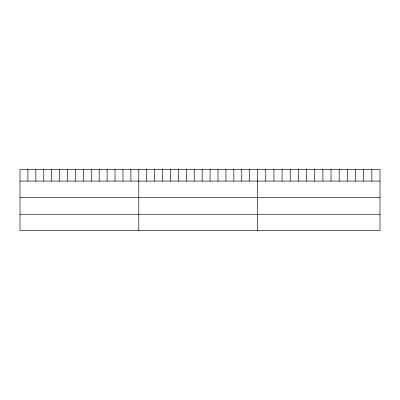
<?xml version="1.0" encoding="UTF-8"?>
<svg xmlns="http://www.w3.org/2000/svg" width="400" height="400" viewBox="0 0 400 400"><rect width="100%" height="100%" fill="white"/><g stroke="black" fill="none" stroke-linecap="round" stroke-linejoin="round"><path stroke-width="0.6" d="M380 181.085L380 230.6L20 230.6L20 169.4L380 169.4L380 181.085L20 181.085M20 197.425L380 197.425M20 214.26L380 214.26M371.84 169.4L371.84 181.085M363.68 169.4L363.68 181.085M355.52 169.4L355.52 181.085M347.36 169.4L347.36 181.085M339.2 169.4L339.2 181.085M331.04 169.4L331.04 181.085M322.88 169.4L322.88 181.085M314.72 169.4L314.72 181.085M306.56 169.4L306.56 181.085M298.4 169.4L298.4 181.085M290.24 169.4L290.24 181.085M282.08 169.4L282.08 181.085M273.92 169.4L273.92 181.085M265.76 169.4L265.76 181.085M257.6 169.4L257.6 230.6M249.68 169.4L249.68 181.085M241.76 169.4L241.76 181.085M233.84 169.4L233.84 181.085M225.92 169.4L225.92 181.085M218 169.4L218 181.085M210.08 169.4L210.08 181.085M202.16 169.4L202.16 181.085M194.24 169.4L194.24 181.085M186.32 169.4L186.32 181.085M178.4 169.4L178.4 181.085M170.48 169.4L170.48 181.085M162.56 169.4L162.56 181.085M154.64 169.4L154.64 181.085M146.72 169.4L146.72 181.085M138.8 169.4L138.8 230.6M130.88 169.4L130.88 181.085M122.96 169.4L122.96 181.085M115.04 169.4L115.04 181.085M107.12 169.4L107.12 181.085M99.2 169.4L99.2 181.085M91.28 169.4L91.28 181.085M83.36 169.4L83.36 181.085M75.44 169.4L75.44 181.085M67.52 169.4L67.52 181.085M59.6 169.4L59.6 181.085M51.68 169.4L51.68 181.085M43.76 169.4L43.76 181.085M35.84 169.4L35.84 181.085M27.92 169.4L27.92 181.085"/></g></svg>
